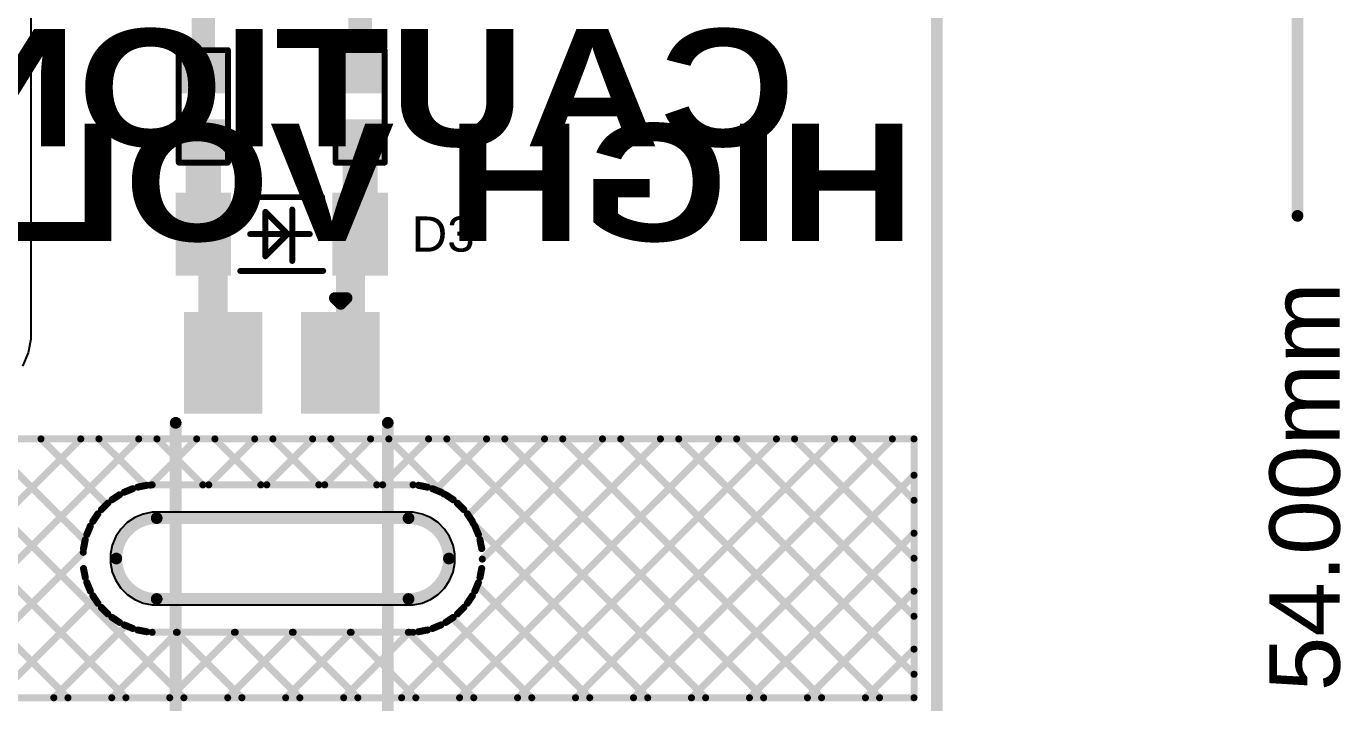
# Model space of a CAD drawing. Header units: inches. Extents: x -4 to 182, y -4 to 85.
# Drawn here: x 33.43 to 61.94, y 17.39 to 32.06 of the extents above; entities that cross this region are included whole.
import ezdxf

# ---------------------------------------------------------------- set-up
doc = ezdxf.new("R2010")
doc.units = ezdxf.units.IN
for name, color, linetype in [('Board Outline', 216, 'Continuous'), ('Bottom Layer', 5, 'Continuous'), ('Bottom Overlay', 54, 'Continuous'), ('Dimensions', 6, 'Continuous'), ('Multi-Layer', 9, 'Continuous'), ('Top Layer', 1, 'Continuous'), ('Top Overlay', 2, 'Continuous'), ('Top Paste', 8, 'Continuous'), ('Top Solder', 216, 'Continuous')]:
    doc.layers.add(name, color=color, linetype=linetype)
doc.styles.add('Arial', font='', dxfattribs={"height": 0.2})
doc.styles.add('Arial Black', font='', dxfattribs={"height": 0.2})
doc.styles.get('Arial').set_extended_font_data('Arial')
doc.styles.get('Arial Black').set_extended_font_data('Arial Black')

# ---------------------------------------------------------------- blocks, each defined once
blk = doc.blocks.new('SFH6156_2_1')
at = {"layer": 'Top Layer'}
for points in [[(-5.55, 2.02), (-3.55, 2.02), (-3.55, 0.52), (-5.55, 0.52)], [(3.55, 2.02), (5.55, 2.02), (5.55, 0.52), (3.55, 0.52)], [(-5.55, -0.52), (-3.55, -0.52), (-3.55, -2.02), (-5.55, -2.02)], [(3.55, -0.52), (5.55, -0.52), (5.55, -2.02), (3.55, -2.02)]]:
    blk.add_hatch(color=1, dxfattribs=at).paths.add_polyline_path(points)
at = {"layer": 'Top Paste'}
for points in [[(-5.55, 2.02), (-3.55, 2.02), (-3.55, 0.52), (-5.55, 0.52)], [(3.55, 2.02), (5.55, 2.02), (5.55, 0.52), (3.55, 0.52)], [(-5.55, -0.52), (-3.55, -0.52), (-3.55, -2.02), (-5.55, -2.02)], [(3.55, -0.52), (5.55, -0.52), (5.55, -2.02), (3.55, -2.02)]]:
    blk.add_hatch(color=8, dxfattribs=at).paths.add_polyline_path(points)
at = {"layer": 'Top Solder'}
for points in [[(-5.652, 2.122), (-3.448, 2.122), (-3.448, 0.418), (-5.652, 0.418)], [(3.448, 2.122), (5.652, 2.122), (5.652, 0.418), (3.448, 0.418)], [(-5.652, -0.418), (-3.448, -0.418), (-3.448, -2.122), (-5.652, -2.122)], [(3.448, -0.418), (5.652, -0.418), (5.652, -2.122), (3.448, -2.122)]]:
    blk.add_hatch(color=216, dxfattribs=at).paths.add_polyline_path(points)
at = {"layer": 'Top Overlay'}
for points in [[(3.25, 2.3, 0.254, 0.254, 0), (-3.25, 2.3, 0.254, 0.254, 0)], [(-5.956, 1.152, 0.254, 0.254, 0), (-5.956, 1.406, 0.254, 0.254, 0)], [(-5.829, 1.279, 0.254, 0.254, 0), (-5.956, 1.406, 0.254, 0.254, 0)], [(-5.956, 1.152, 0.254, 0.254, 0), (-5.829, 1.279, 0.254, 0.254, 0)], [(3.25, -2.3, 0.254, 0.254, 0), (-3.25, -2.3, 0.254, 0.254, 0)]]:
    blk.add_lwpolyline(points, format="xyseb", dxfattribs=at)
for points in [[(-3.314, 2.3, 0.127, 0.127, 1), (-3.187, 2.3, 0.127, 0.127, 1)], [(3.186, 2.3, 0.127, 0.127, 1), (3.313, 2.3, 0.127, 0.127, 1)], [(-6.02, 1.406, 0.127, 0.127, 1), (-5.893, 1.406, 0.127, 0.127, 1)], [(-6.02, 1.406, 0.127, 0.127, 1), (-5.893, 1.406, 0.127, 0.127, 1)], [(-6.02, 1.152, 0.127, 0.127, 1), (-5.893, 1.152, 0.127, 0.127, 1)], [(-6.02, 1.152, 0.127, 0.127, 1), (-5.893, 1.152, 0.127, 0.127, 1)], [(-5.893, 1.279, 0.127, 0.127, 1), (-5.766, 1.279, 0.127, 0.127, 1)], [(-5.893, 1.279, 0.127, 0.127, 1), (-5.766, 1.279, 0.127, 0.127, 1)], [(-3.314, -2.3, 0.127, 0.127, 1), (-3.187, -2.3, 0.127, 0.127, 1)], [(3.186, -2.3, 0.127, 0.127, 1), (3.313, -2.3, 0.127, 0.127, 1)]]:
    blk.add_lwpolyline(points, format="xyseb", close=True, dxfattribs=at)
blk = doc.blocks.new('R___0603_2')
at = {"layer": 'Top Layer'}
for points in [[(-0.381, 0.4445), (-0.381, -0.4445), (-1.143, -0.4445), (-1.143, 0.4445)], [(1.143, 0.4445), (1.143, -0.4445), (0.381, -0.4445), (0.381, 0.4445)]]:
    blk.add_hatch(color=1, dxfattribs=at).paths.add_polyline_path(points)
at = {"layer": 'Top Paste'}
for points in [[(-0.381, 0.4445), (-0.381, -0.4445), (-1.143, -0.4445), (-1.143, 0.4445)], [(1.143, 0.4445), (1.143, -0.4445), (0.381, -0.4445), (0.381, 0.4445)]]:
    blk.add_hatch(color=8, dxfattribs=at).paths.add_polyline_path(points)
at = {"layer": 'Top Solder'}
for points in [[(-0.2794, 0.5461), (-0.2794, -0.5461), (-1.2446, -0.5461), (-1.2446, 0.5461)], [(1.2446, 0.5461), (1.2446, -0.5461), (0.2794, -0.5461), (0.2794, 0.5461)]]:
    blk.add_hatch(color=216, dxfattribs=at).paths.add_polyline_path(points)
at = {"layer": 'Top Overlay'}
for points in [[(1.2192, 0.5334, 0.127, 0.127, 0), (-1.2192, 0.5334, 0.127, 0.127, 0)], [(-1.2192, -0.5334, 0.127, 0.127, 0), (-1.2192, 0.5334, 0.127, 0.127, 0)], [(1.2192, -0.5334, 0.127, 0.127, 0), (1.2192, 0.5334, 0.127, 0.127, 0)], [(1.2192, -0.5334, 0.127, 0.127, 0), (-1.2192, -0.5334, 0.127, 0.127, 0)]]:
    blk.add_lwpolyline(points, format="xyseb", dxfattribs=at)
for points in [[(-1.25095, 0.5334, 0.0635, 0.0635, 1), (-1.18745, 0.5334, 0.0635, 0.0635, 1)], [(-1.25095, 0.5334, 0.0635, 0.0635, 1), (-1.18745, 0.5334, 0.0635, 0.0635, 1)], [(1.18745, 0.5334, 0.0635, 0.0635, 1), (1.25095, 0.5334, 0.0635, 0.0635, 1)], [(1.18745, 0.5334, 0.0635, 0.0635, 1), (1.25095, 0.5334, 0.0635, 0.0635, 1)], [(-1.25095, -0.5334, 0.0635, 0.0635, 1), (-1.18745, -0.5334, 0.0635, 0.0635, 1)], [(-1.25095, -0.5334, 0.0635, 0.0635, 1), (-1.18745, -0.5334, 0.0635, 0.0635, 1)], [(1.18745, -0.5334, 0.0635, 0.0635, 1), (1.25095, -0.5334, 0.0635, 0.0635, 1)], [(1.18745, -0.5334, 0.0635, 0.0635, 1), (1.25095, -0.5334, 0.0635, 0.0635, 1)]]:
    blk.add_lwpolyline(points, format="xyseb", close=True, dxfattribs=at)
blk = doc.blocks.new('R___0603_3')
at = {"layer": 'Top Layer'}
for points in [[(-0.381, 0.4445), (-0.381, -0.4445), (-1.143, -0.4445), (-1.143, 0.4445)], [(1.143, 0.4445), (1.143, -0.4445), (0.381, -0.4445), (0.381, 0.4445)]]:
    blk.add_hatch(color=1, dxfattribs=at).paths.add_polyline_path(points)
at = {"layer": 'Top Paste'}
for points in [[(-0.381, 0.4445), (-0.381, -0.4445), (-1.143, -0.4445), (-1.143, 0.4445)], [(1.143, 0.4445), (1.143, -0.4445), (0.381, -0.4445), (0.381, 0.4445)]]:
    blk.add_hatch(color=8, dxfattribs=at).paths.add_polyline_path(points)
at = {"layer": 'Top Solder'}
for points in [[(-0.2794, 0.5461), (-0.2794, -0.5461), (-1.2446, -0.5461), (-1.2446, 0.5461)], [(1.2446, 0.5461), (1.2446, -0.5461), (0.2794, -0.5461), (0.2794, 0.5461)]]:
    blk.add_hatch(color=216, dxfattribs=at).paths.add_polyline_path(points)
at = {"layer": 'Top Overlay'}
for points in [[(1.2192, 0.5334, 0.127, 0.127, 0), (-1.2192, 0.5334, 0.127, 0.127, 0)], [(-1.2192, -0.5334, 0.127, 0.127, 0), (-1.2192, 0.5334, 0.127, 0.127, 0)], [(1.2192, -0.5334, 0.127, 0.127, 0), (1.2192, 0.5334, 0.127, 0.127, 0)], [(1.2192, -0.5334, 0.127, 0.127, 0), (-1.2192, -0.5334, 0.127, 0.127, 0)]]:
    blk.add_lwpolyline(points, format="xyseb", dxfattribs=at)
for points in [[(-1.25095, 0.5334, 0.0635, 0.0635, 1), (-1.18745, 0.5334, 0.0635, 0.0635, 1)], [(-1.25095, 0.5334, 0.0635, 0.0635, 1), (-1.18745, 0.5334, 0.0635, 0.0635, 1)], [(1.18745, 0.5334, 0.0635, 0.0635, 1), (1.25095, 0.5334, 0.0635, 0.0635, 1)], [(1.18745, 0.5334, 0.0635, 0.0635, 1), (1.25095, 0.5334, 0.0635, 0.0635, 1)], [(-1.25095, -0.5334, 0.0635, 0.0635, 1), (-1.18745, -0.5334, 0.0635, 0.0635, 1)], [(-1.25095, -0.5334, 0.0635, 0.0635, 1), (-1.18745, -0.5334, 0.0635, 0.0635, 1)], [(1.18745, -0.5334, 0.0635, 0.0635, 1), (1.25095, -0.5334, 0.0635, 0.0635, 1)], [(1.18745, -0.5334, 0.0635, 0.0635, 1), (1.25095, -0.5334, 0.0635, 0.0635, 1)]]:
    blk.add_lwpolyline(points, format="xyseb", close=True, dxfattribs=at)
blk = doc.blocks.new('LL_34_20')
at = {"layer": 'Top Layer'}
for points in [[(-1.15, -0.85), (-2.25, -0.85), (-2.25, 0.85), (-1.15, 0.85)], [(2.25, -0.85), (1.15, -0.85), (1.15, 0.85), (2.25, 0.85)]]:
    blk.add_hatch(color=1, dxfattribs=at).paths.add_polyline_path(points)
at = {"layer": 'Top Paste'}
for points in [[(-1.15, -0.85), (-2.25, -0.85), (-2.25, 0.85), (-1.15, 0.85)], [(2.25, -0.85), (1.15, -0.85), (1.15, 0.85), (2.25, 0.85)]]:
    blk.add_hatch(color=8, dxfattribs=at).paths.add_polyline_path(points)
at = {"layer": 'Top Solder'}
for points in [[(-1.099, -0.901), (-2.301, -0.901), (-2.301, 0.901), (-1.099, 0.901)], [(2.301, -0.901), (1.099, -0.901), (1.099, 0.901), (2.301, 0.901)]]:
    blk.add_hatch(color=216, dxfattribs=at).paths.add_polyline_path(points)
at = {"layer": 'Top Overlay'}
for points in [[(0.9, 0.8, 0.127, 0.127, 0), (-0.9, 0.8, 0.127, 0.127, 0)], [(-0.229, 0.584, 0.127, 0.127, 0), (-0.229, -0.533, 0.127, 0.127, 0)], [(0.356, 0.483, 0.127, 0.127, 0), (-0.127, 0, 0.127, 0.127, 0)], [(0.356, 0.483, 0.127, 0.127, 0), (0.356, -0.483, 0.127, 0.127, 0)], [(0.686, 0, 0.127, 0.127, 0), (-0.61, 0, 0.127, 0.127, 0)], [(0.356, -0.483, 0.127, 0.127, 0), (-0.102, -0.025, 0.127, 0.127, 0)], [(0.878, -0.8, 0.127, 0.127, 0), (-0.878, -0.8, 0.127, 0.127, 0)]]:
    blk.add_lwpolyline(points, format="xyseb", dxfattribs=at)
for points in [[(-0.932, 0.8, 0.0635, 0.0635, 1), (-0.868, 0.8, 0.0635, 0.0635, 1)], [(0.868, 0.8, 0.0635, 0.0635, 1), (0.932, 0.8, 0.0635, 0.0635, 1)], [(-0.26, 0.584, 0.0635, 0.0635, 1), (-0.197, 0.584, 0.0635, 0.0635, 1)], [(0.324, 0.483, 0.0635, 0.0635, 1), (0.387, 0.483, 0.0635, 0.0635, 1)], [(0.324, 0.483, 0.0635, 0.0635, 1), (0.387, 0.483, 0.0635, 0.0635, 1)], [(-0.641, 0, 0.0635, 0.0635, 1), (-0.578, 0, 0.0635, 0.0635, 1)], [(-0.159, 0, 0.0635, 0.0635, 1), (-0.095, 0, 0.0635, 0.0635, 1)], [(-0.133, -0.025, 0.0635, 0.0635, 1), (-0.07, -0.025, 0.0635, 0.0635, 1)], [(0.654, 0, 0.0635, 0.0635, 1), (0.718, 0, 0.0635, 0.0635, 1)], [(-0.26, -0.533, 0.0635, 0.0635, 1), (-0.197, -0.533, 0.0635, 0.0635, 1)], [(0.324, -0.483, 0.0635, 0.0635, 1), (0.387, -0.483, 0.0635, 0.0635, 1)], [(0.324, -0.483, 0.0635, 0.0635, 1), (0.387, -0.483, 0.0635, 0.0635, 1)], [(-0.91, -0.8, 0.0635, 0.0635, 1), (-0.846, -0.8, 0.0635, 0.0635, 1)], [(0.846, -0.8, 0.0635, 0.0635, 1), (0.91, -0.8, 0.0635, 0.0635, 1)]]:
    blk.add_lwpolyline(points, format="xyseb", close=True, dxfattribs=at)

msp = doc.modelspace()

# ---------------------------------------------------------------- linework, layer by layer
at = {"layer": 'Board Outline'}
for points in [[(53.174, -1, 0.254, 0.254, 0), (53.174, 47, 0.254, 0.254, 0)], [(35.382, 20.52, 0.254, 0.254, -0.414214), (36.258, 21.396, 0.254, 0.254, 0)], [(36.258, 21.396, 0.254, 0.254, 0), (41.719, 21.396, 0.254, 0.254, 0)], [(41.719, 21.396, 0.254, 0.254, -0.414214), (42.596, 20.52, 0.254, 0.254, 0)], [(36.258, 19.643, 0.254, 0.254, -0.414214), (35.382, 20.52, 0.254, 0.254, 0)], [(42.596, 20.52, 0.254, 0.254, -0.414214), (41.719, 19.643, 0.254, 0.254, 0)], [(36.258, 19.643, 0.254, 0.254, 0), (41.719, 19.643, 0.254, 0.254, 0)]]:
    msp.add_lwpolyline(points, format="xyseb", dxfattribs=at)
for points in [[(36.195, 21.396, 0.127, 0.127, 1), (36.322, 21.396, 0.127, 0.127, 1)], [(36.195, 21.396, 0.127, 0.127, 1), (36.322, 21.396, 0.127, 0.127, 1)], [(41.656, 21.396, 0.127, 0.127, 1), (41.783, 21.396, 0.127, 0.127, 1)], [(41.656, 21.396, 0.127, 0.127, 1), (41.783, 21.396, 0.127, 0.127, 1)], [(35.319, 20.52, 0.127, 0.127, 1), (35.446, 20.52, 0.127, 0.127, 1)], [(35.319, 20.52, 0.127, 0.127, 1), (35.446, 20.52, 0.127, 0.127, 1)], [(42.532, 20.52, 0.127, 0.127, 1), (42.659, 20.52, 0.127, 0.127, 1)], [(42.532, 20.52, 0.127, 0.127, 1), (42.659, 20.52, 0.127, 0.127, 1)], [(36.195, 19.643, 0.127, 0.127, 1), (36.322, 19.643, 0.127, 0.127, 1)], [(36.195, 19.643, 0.127, 0.127, 1), (36.322, 19.643, 0.127, 0.127, 1)], [(41.656, 19.643, 0.127, 0.127, 1), (41.783, 19.643, 0.127, 0.127, 1)], [(41.656, 19.643, 0.127, 0.127, 1), (41.783, 19.643, 0.127, 0.127, 1)]]:
    msp.add_lwpolyline(points, format="xyseb", close=True, dxfattribs=at)
at = {"layer": 'Bottom Layer'}
for p, q in [((33.528, 37.182), (33.528, 25.431)), ((33.528, 25.431), (33.528, 25.278)), ((33.528, 25.278), (33.468, 24.978)), ((33.468, 24.978), (33.351, 24.694))]:
    msp.add_line(p, q, dxfattribs=at)
at = {"layer": 'Dimensions'}
msp.add_lwpolyline([(61, 27.951, 0.254, 0.254, 0), (61, 50, 0.254, 0.254, 0)], format="xyseb", dxfattribs=at)
msp.add_lwpolyline([(60.936, 27.951, 0.127, 0.127, 1), (61.063, 27.951, 0.127, 0.127, 1)], format="xyseb", close=True, dxfattribs=at)
at = {"layer": 'Multi-Layer'}
for p, q in [((35.783, 21.409), (35.619, 21.299)), ((35.966, 21.485), (35.783, 21.409)), ((36.16, 21.523), (35.966, 21.485)), ((36.258, 21.523), (36.16, 21.523)), ((41.719, 21.523), (36.258, 21.523)), ((41.818, 21.523), (41.719, 21.523)), ((41.719, 21.523), (41.719, 21.523)), ((42.012, 21.485), (41.818, 21.523)), ((42.195, 21.409), (42.012, 21.485)), ((42.359, 21.299), (42.195, 21.409)), ((35.479, 21.159), (35.369, 20.995)), ((35.619, 21.299), (35.479, 21.159)), ((42.499, 21.159), (42.359, 21.299)), ((42.609, 20.995), (42.499, 21.159)), ((35.293, 20.812), (35.255, 20.619)), ((35.369, 20.995), (35.293, 20.812)), ((42.685, 20.812), (42.609, 20.995)), ((42.723, 20.619), (42.685, 20.812)), ((35.255, 20.619), (35.255, 20.52)), ((42.723, 20.52), (42.723, 20.619)), ((35.255, 20.52), (35.255, 20.421)), ((35.255, 20.421), (35.293, 20.227)), ((42.685, 20.227), (42.723, 20.421)), ((42.723, 20.421), (42.723, 20.52)), ((35.293, 20.227), (35.369, 20.044)), ((35.369, 20.044), (35.479, 19.88)), ((42.499, 19.88), (42.609, 20.044)), ((42.609, 20.044), (42.685, 20.227)), ((35.479, 19.88), (35.619, 19.74)), ((35.619, 19.74), (35.783, 19.63)), ((42.195, 19.63), (42.359, 19.74)), ((42.359, 19.74), (42.499, 19.88)), ((35.783, 19.63), (35.966, 19.555)), ((35.966, 19.555), (36.16, 19.516)), ((36.16, 19.516), (36.258, 19.516)), ((36.258, 19.516), (36.258, 19.516)), ((36.258, 19.516), (41.719, 19.516)), ((41.719, 19.516), (41.818, 19.516)), ((41.818, 19.516), (42.012, 19.555)), ((42.012, 19.555), (42.195, 19.63))]:
    msp.add_line(p, q, dxfattribs=at)
at = {"layer": 'Top Layer'}
for points in [[(37.27, 31.088, 0.508, 0.508, 0), (37.27, 41.119, 0.508, 0.508, 0)], [(40.67, 31.088, 0.508, 0.508, 0), (40.67, 41.271, 0.508, 0.508, 0)], [(37.27, 27.557, 0.762, 0.762, 0), (37.27, 29.387, 0.762, 0.762, 0)], [(40.67, 27.608, 0.762, 0.762, 0), (40.67, 29.387, 0.762, 0.762, 0)], [(37.479, 25.086, 0.635, 0.635, 0), (37.479, 27.399, 0.635, 0.635, 0)], [(40.461, 25.086, 0.635, 0.635, 0), (40.461, 27.399, 0.635, 0.635, 0)], [(40.67, 27.608, 0.508, 0.508, -0.414214), (40.461, 27.399, 0.508, 0.508, 0)]]:
    msp.add_lwpolyline(points, format="xyseb", dxfattribs=at)
for points in [[(37.143, 31.088, 0.254, 0.254, 1), (37.397, 31.088, 0.254, 0.254, 1)], [(40.543, 31.088, 0.254, 0.254, 1), (40.797, 31.088, 0.254, 0.254, 1)], [(37.079, 29.387, 0.381, 0.381, 1), (37.46, 29.387, 0.381, 0.381, 1)], [(40.479, 29.387, 0.381, 0.381, 1), (40.86, 29.387, 0.381, 0.381, 1)], [(37.079, 27.557, 0.381, 0.381, 1), (37.46, 27.557, 0.381, 0.381, 1)], [(40.479, 27.608, 0.381, 0.381, 1), (40.86, 27.608, 0.381, 0.381, 1)], [(37.32, 27.399, 0.318, 0.318, 1), (37.638, 27.399, 0.318, 0.318, 1)], [(40.302, 27.399, 0.318, 0.318, 1), (40.62, 27.399, 0.318, 0.318, 1)], [(40.334, 27.399, 0.254, 0.254, 1), (40.588, 27.399, 0.254, 0.254, 1)], [(40.543, 27.608, 0.254, 0.254, 1), (40.797, 27.608, 0.254, 0.254, 1)], [(37.32, 25.086, 0.318, 0.318, 1), (37.638, 25.086, 0.318, 0.318, 1)], [(40.302, 25.086, 0.318, 0.318, 1), (40.62, 25.086, 0.318, 0.318, 1)]]:
    msp.add_lwpolyline(points, format="xyseb", close=True, dxfattribs=at)
at = {"layer": 'Top Overlay'}
for points in [[(28.998, 17.501, 0.152, 0.152, 0), (34.611, 23.114, 0.152, 0.152, 0)], [(30.255, 17.501, 0.152, 0.152, 0), (35.868, 23.114, 0.152, 0.152, 0)], [(30.542, 23.114, 0.152, 0.152, 0), (52.682, 23.114, 0.152, 0.152, 0)], [(31.235, 23.114, 0.152, 0.152, 0), (36.848, 17.501, 0.152, 0.152, 0)], [(32.492, 23.114, 0.152, 0.152, 0), (34.704, 20.902, 0.152, 0.152, 0)], [(33.749, 23.114, 0.152, 0.152, 0), (35.17, 21.693, 0.152, 0.152, 0)], [(35.006, 23.114, 0.152, 0.152, 0), (36.018, 22.103, 0.152, 0.152, 0)], [(36.123, 22.112, 0.152, 0.152, 0), (37.125, 23.114, 0.152, 0.152, 0)], [(36.264, 23.114, 0.152, 0.152, 0), (37.259, 22.119, 0.152, 0.152, 0)], [(37.388, 22.119, 0.152, 0.152, 0), (38.383, 23.114, 0.152, 0.152, 0)], [(37.521, 23.114, 0.152, 0.152, 0), (38.516, 22.119, 0.152, 0.152, 0)], [(38.645, 22.119, 0.152, 0.152, 0), (39.64, 23.114, 0.152, 0.152, 0)], [(38.778, 23.114, 0.152, 0.152, 0), (39.773, 22.119, 0.152, 0.152, 0)], [(39.902, 22.119, 0.152, 0.152, 0), (40.897, 23.114, 0.152, 0.152, 0)], [(40.035, 23.114, 0.152, 0.152, 0), (41.03, 22.119, 0.152, 0.152, 0)], [(41.159, 22.119, 0.152, 0.152, 0), (42.154, 23.114, 0.152, 0.152, 0)], [(41.293, 23.114, 0.152, 0.152, 0), (42.486, 21.921, 0.152, 0.152, 0)], [(41.57, 17.501, 0.152, 0.152, 0), (47.183, 23.114, 0.152, 0.152, 0)], [(42.306, 22.008, 0.152, 0.152, 0), (43.412, 23.114, 0.152, 0.152, 0)], [(42.55, 23.114, 0.152, 0.152, 0), (48.163, 17.501, 0.152, 0.152, 0)], [(42.827, 17.501, 0.152, 0.152, 0), (48.441, 23.114, 0.152, 0.152, 0)], [(43.015, 21.46, 0.152, 0.152, 0), (44.669, 23.114, 0.152, 0.152, 0)], [(43.319, 20.507, 0.152, 0.152, 0), (45.926, 23.114, 0.152, 0.152, 0)], [(43.807, 23.114, 0.152, 0.152, 0), (49.421, 17.501, 0.152, 0.152, 0)], [(44.084, 17.501, 0.152, 0.152, 0), (49.698, 23.114, 0.152, 0.152, 0)], [(45.064, 23.114, 0.152, 0.152, 0), (50.678, 17.501, 0.152, 0.152, 0)], [(45.342, 17.501, 0.152, 0.152, 0), (50.955, 23.114, 0.152, 0.152, 0)], [(46.322, 23.114, 0.152, 0.152, 0), (51.935, 17.501, 0.152, 0.152, 0)], [(46.599, 17.501, 0.152, 0.152, 0), (52.212, 23.114, 0.152, 0.152, 0)], [(47.579, 23.114, 0.152, 0.152, 0), (52.682, 18.011, 0.152, 0.152, 0)], [(48.836, 23.114, 0.152, 0.152, 0), (52.682, 19.268, 0.152, 0.152, 0)], [(50.093, 23.114, 0.152, 0.152, 0), (52.682, 20.526, 0.152, 0.152, 0)], [(51.351, 23.114, 0.152, 0.152, 0), (52.682, 21.783, 0.152, 0.152, 0)], [(52.682, 17.501, 0.152, 0.152, 0), (52.682, 23.114, 0.152, 0.152, 0)], [(47.856, 17.501, 0.152, 0.152, 0), (52.682, 22.326, 0.152, 0.152, 0)], [(31.127, 21.965, 0.152, 0.152, 0), (35.591, 17.501, 0.152, 0.152, 0)], [(35.288, 21.795, 0.152, 0.152, 0), (35.452, 21.904, 0.152, 0.152, 0)], [(35.555, 21.959, 0.152, 0.152, 0), (35.738, 22.035, 0.152, 0.152, 0)], [(35.85, 22.069, 0.152, 0.152, 0), (36.043, 22.108, 0.152, 0.152, 0)], [(36.16, 22.119, 0.152, 0.152, 0), (41.818, 22.119, 0.152, 0.152, 0)], [(41.935, 22.108, 0.152, 0.152, 0), (42.128, 22.069, 0.152, 0.152, 0)], [(42.24, 22.035, 0.152, 0.152, 0), (42.423, 21.959, 0.152, 0.152, 0)], [(42.526, 21.904, 0.152, 0.152, 0), (42.69, 21.795, 0.152, 0.152, 0)], [(35.058, 21.581, 0.152, 0.152, 0), (35.198, 21.72, 0.152, 0.152, 0)], [(42.78, 21.72, 0.152, 0.152, 0), (42.92, 21.581, 0.152, 0.152, 0)], [(34.874, 21.326, 0.152, 0.152, 0), (34.984, 21.49, 0.152, 0.152, 0)], [(42.994, 21.49, 0.152, 0.152, 0), (43.104, 21.326, 0.152, 0.152, 0)], [(34.743, 21.04, 0.152, 0.152, 0), (34.819, 21.223, 0.152, 0.152, 0)], [(43.121, 21.286, 0.152, 0.152, 0), (46.906, 17.501, 0.152, 0.152, 0)], [(43.159, 21.223, 0.152, 0.152, 0), (43.235, 21.04, 0.152, 0.152, 0)], [(49.113, 17.501, 0.152, 0.152, 0), (52.682, 21.069, 0.152, 0.152, 0)], [(30.851, 20.984, 0.152, 0.152, 0), (34.334, 17.501, 0.152, 0.152, 0)], [(34.671, 20.735, 0.152, 0.152, 0), (34.709, 20.929, 0.152, 0.152, 0)], [(43.269, 20.929, 0.152, 0.152, 0), (43.307, 20.735, 0.152, 0.152, 0)], [(31.512, 17.501, 0.152, 0.152, 0), (34.666, 20.655, 0.152, 0.152, 0)], [(34.671, 20.305, 0.152, 0.152, 0), (34.709, 20.111, 0.152, 0.152, 0)], [(43.269, 20.111, 0.152, 0.152, 0), (43.307, 20.305, 0.152, 0.152, 0)], [(34.743, 19.999, 0.152, 0.152, 0), (34.819, 19.816, 0.152, 0.152, 0)], [(43.159, 19.816, 0.152, 0.152, 0), (43.235, 19.999, 0.152, 0.152, 0)], [(43.21, 19.939, 0.152, 0.152, 0), (45.649, 17.501, 0.152, 0.152, 0)], [(32.769, 17.501, 0.152, 0.152, 0), (34.917, 19.649, 0.152, 0.152, 0)], [(34.874, 19.713, 0.152, 0.152, 0), (34.984, 19.549, 0.152, 0.152, 0)], [(42.994, 19.549, 0.152, 0.152, 0), (43.104, 19.713, 0.152, 0.152, 0)], [(50.371, 17.501, 0.152, 0.152, 0), (52.682, 19.812, 0.152, 0.152, 0)], [(35.058, 19.459, 0.152, 0.152, 0), (35.198, 19.319, 0.152, 0.152, 0)], [(42.78, 19.319, 0.152, 0.152, 0), (42.92, 19.459, 0.152, 0.152, 0)], [(34.026, 17.501, 0.152, 0.152, 0), (35.591, 19.065, 0.152, 0.152, 0)], [(35.288, 19.245, 0.152, 0.152, 0), (35.452, 19.135, 0.152, 0.152, 0)], [(35.555, 19.08, 0.152, 0.152, 0), (35.738, 19.004, 0.152, 0.152, 0)], [(42.24, 19.004, 0.152, 0.152, 0), (42.423, 19.08, 0.152, 0.152, 0)], [(42.526, 19.135, 0.152, 0.152, 0), (42.69, 19.245, 0.152, 0.152, 0)], [(42.665, 19.228, 0.152, 0.152, 0), (44.392, 17.501, 0.152, 0.152, 0)], [(35.284, 17.501, 0.152, 0.152, 0), (36.703, 18.92, 0.152, 0.152, 0)], [(35.85, 18.97, 0.152, 0.152, 0), (36.043, 18.932, 0.152, 0.152, 0)], [(36.16, 18.92, 0.152, 0.152, 0), (41.818, 18.92, 0.152, 0.152, 0)], [(36.541, 17.501, 0.152, 0.152, 0), (37.961, 18.92, 0.152, 0.152, 0)], [(36.686, 18.92, 0.152, 0.152, 0), (38.105, 17.501, 0.152, 0.152, 0)], [(37.798, 17.501, 0.152, 0.152, 0), (39.218, 18.92, 0.152, 0.152, 0)], [(37.943, 18.92, 0.152, 0.152, 0), (39.363, 17.501, 0.152, 0.152, 0)], [(39.055, 17.501, 0.152, 0.152, 0), (40.475, 18.92, 0.152, 0.152, 0)], [(39.2, 18.92, 0.152, 0.152, 0), (40.62, 17.501, 0.152, 0.152, 0)], [(40.313, 17.501, 0.152, 0.152, 0), (41.732, 18.92, 0.152, 0.152, 0)], [(40.457, 18.92, 0.152, 0.152, 0), (41.877, 17.501, 0.152, 0.152, 0)], [(41.715, 18.92, 0.152, 0.152, 0), (43.134, 17.501, 0.152, 0.152, 0)], [(41.935, 18.932, 0.152, 0.152, 0), (42.128, 18.97, 0.152, 0.152, 0)], [(51.628, 17.501, 0.152, 0.152, 0), (52.682, 18.555, 0.152, 0.152, 0)], [(-3.508, 17.501, 0.152, 0.152, 0), (52.682, 17.501, 0.152, 0.152, 0)]]:
    msp.add_lwpolyline(points, format="xyseb", dxfattribs=at)
for points in [[(33.711, 23.114, 0.0762, 0.0762, 1), (33.787, 23.114, 0.0762, 0.0762, 1)], [(34.573, 23.114, 0.0762, 0.0762, 1), (34.649, 23.114, 0.0762, 0.0762, 1)], [(34.968, 23.114, 0.0762, 0.0762, 1), (35.045, 23.114, 0.0762, 0.0762, 1)], [(35.83, 23.114, 0.0762, 0.0762, 1), (35.906, 23.114, 0.0762, 0.0762, 1)], [(36.226, 23.114, 0.0762, 0.0762, 1), (36.302, 23.114, 0.0762, 0.0762, 1)], [(37.087, 23.114, 0.0762, 0.0762, 1), (37.163, 23.114, 0.0762, 0.0762, 1)], [(37.483, 23.114, 0.0762, 0.0762, 1), (37.559, 23.114, 0.0762, 0.0762, 1)], [(38.345, 23.114, 0.0762, 0.0762, 1), (38.421, 23.114, 0.0762, 0.0762, 1)], [(38.74, 23.114, 0.0762, 0.0762, 1), (38.816, 23.114, 0.0762, 0.0762, 1)], [(39.602, 23.114, 0.0762, 0.0762, 1), (39.678, 23.114, 0.0762, 0.0762, 1)], [(39.997, 23.114, 0.0762, 0.0762, 1), (40.074, 23.114, 0.0762, 0.0762, 1)], [(40.859, 23.114, 0.0762, 0.0762, 1), (40.935, 23.114, 0.0762, 0.0762, 1)], [(41.255, 23.114, 0.0762, 0.0762, 1), (41.331, 23.114, 0.0762, 0.0762, 1)], [(42.116, 23.114, 0.0762, 0.0762, 1), (42.192, 23.114, 0.0762, 0.0762, 1)], [(42.512, 23.114, 0.0762, 0.0762, 1), (42.588, 23.114, 0.0762, 0.0762, 1)], [(43.373, 23.114, 0.0762, 0.0762, 1), (43.45, 23.114, 0.0762, 0.0762, 1)], [(43.769, 23.114, 0.0762, 0.0762, 1), (43.845, 23.114, 0.0762, 0.0762, 1)], [(44.631, 23.114, 0.0762, 0.0762, 1), (44.707, 23.114, 0.0762, 0.0762, 1)], [(45.026, 23.114, 0.0762, 0.0762, 1), (45.102, 23.114, 0.0762, 0.0762, 1)], [(45.888, 23.114, 0.0762, 0.0762, 1), (45.964, 23.114, 0.0762, 0.0762, 1)], [(46.284, 23.114, 0.0762, 0.0762, 1), (46.36, 23.114, 0.0762, 0.0762, 1)], [(47.145, 23.114, 0.0762, 0.0762, 1), (47.221, 23.114, 0.0762, 0.0762, 1)], [(47.541, 23.114, 0.0762, 0.0762, 1), (47.617, 23.114, 0.0762, 0.0762, 1)], [(48.402, 23.114, 0.0762, 0.0762, 1), (48.479, 23.114, 0.0762, 0.0762, 1)], [(48.798, 23.114, 0.0762, 0.0762, 1), (48.874, 23.114, 0.0762, 0.0762, 1)], [(49.66, 23.114, 0.0762, 0.0762, 1), (49.736, 23.114, 0.0762, 0.0762, 1)], [(50.055, 23.114, 0.0762, 0.0762, 1), (50.131, 23.114, 0.0762, 0.0762, 1)], [(50.917, 23.114, 0.0762, 0.0762, 1), (50.993, 23.114, 0.0762, 0.0762, 1)], [(51.312, 23.114, 0.0762, 0.0762, 1), (51.389, 23.114, 0.0762, 0.0762, 1)], [(52.174, 23.114, 0.0762, 0.0762, 1), (52.25, 23.114, 0.0762, 0.0762, 1)], [(52.644, 23.114, 0.0762, 0.0762, 1), (52.72, 23.114, 0.0762, 0.0762, 1)], [(52.644, 23.114, 0.0762, 0.0762, 1), (52.72, 23.114, 0.0762, 0.0762, 1)], [(52.644, 22.326, 0.0762, 0.0762, 1), (52.72, 22.326, 0.0762, 0.0762, 1)], [(35.414, 21.904, 0.0762, 0.0762, 1), (35.49, 21.904, 0.0762, 0.0762, 1)], [(35.517, 21.959, 0.0762, 0.0762, 1), (35.593, 21.959, 0.0762, 0.0762, 1)], [(35.7, 22.035, 0.0762, 0.0762, 1), (35.776, 22.035, 0.0762, 0.0762, 1)], [(35.811, 22.069, 0.0762, 0.0762, 1), (35.888, 22.069, 0.0762, 0.0762, 1)], [(35.98, 22.103, 0.0762, 0.0762, 1), (36.056, 22.103, 0.0762, 0.0762, 1)], [(36.005, 22.108, 0.0762, 0.0762, 1), (36.082, 22.108, 0.0762, 0.0762, 1)], [(36.085, 22.112, 0.0762, 0.0762, 1), (36.161, 22.112, 0.0762, 0.0762, 1)], [(36.122, 22.119, 0.0762, 0.0762, 1), (36.198, 22.119, 0.0762, 0.0762, 1)], [(37.221, 22.119, 0.0762, 0.0762, 1), (37.297, 22.119, 0.0762, 0.0762, 1)], [(37.35, 22.119, 0.0762, 0.0762, 1), (37.426, 22.119, 0.0762, 0.0762, 1)], [(38.478, 22.119, 0.0762, 0.0762, 1), (38.554, 22.119, 0.0762, 0.0762, 1)], [(38.607, 22.119, 0.0762, 0.0762, 1), (38.683, 22.119, 0.0762, 0.0762, 1)], [(39.735, 22.119, 0.0762, 0.0762, 1), (39.811, 22.119, 0.0762, 0.0762, 1)], [(39.864, 22.119, 0.0762, 0.0762, 1), (39.94, 22.119, 0.0762, 0.0762, 1)], [(40.992, 22.119, 0.0762, 0.0762, 1), (41.069, 22.119, 0.0762, 0.0762, 1)], [(41.121, 22.119, 0.0762, 0.0762, 1), (41.197, 22.119, 0.0762, 0.0762, 1)], [(41.78, 22.119, 0.0762, 0.0762, 1), (41.856, 22.119, 0.0762, 0.0762, 1)], [(41.896, 22.108, 0.0762, 0.0762, 1), (41.973, 22.108, 0.0762, 0.0762, 1)], [(42.09, 22.069, 0.0762, 0.0762, 1), (42.167, 22.069, 0.0762, 0.0762, 1)], [(42.202, 22.035, 0.0762, 0.0762, 1), (42.278, 22.035, 0.0762, 0.0762, 1)], [(42.267, 22.008, 0.0762, 0.0762, 1), (42.344, 22.008, 0.0762, 0.0762, 1)], [(42.385, 21.959, 0.0762, 0.0762, 1), (42.461, 21.959, 0.0762, 0.0762, 1)], [(42.448, 21.921, 0.0762, 0.0762, 1), (42.524, 21.921, 0.0762, 0.0762, 1)], [(42.488, 21.904, 0.0762, 0.0762, 1), (42.564, 21.904, 0.0762, 0.0762, 1)], [(35.132, 21.693, 0.0762, 0.0762, 1), (35.208, 21.693, 0.0762, 0.0762, 1)], [(35.159, 21.72, 0.0762, 0.0762, 1), (35.236, 21.72, 0.0762, 0.0762, 1)], [(35.25, 21.795, 0.0762, 0.0762, 1), (35.326, 21.795, 0.0762, 0.0762, 1)], [(42.652, 21.795, 0.0762, 0.0762, 1), (42.728, 21.795, 0.0762, 0.0762, 1)], [(42.742, 21.72, 0.0762, 0.0762, 1), (42.819, 21.72, 0.0762, 0.0762, 1)], [(52.644, 21.783, 0.0762, 0.0762, 1), (52.72, 21.783, 0.0762, 0.0762, 1)], [(34.836, 21.326, 0.0762, 0.0762, 1), (34.912, 21.326, 0.0762, 0.0762, 1)], [(34.946, 21.49, 0.0762, 0.0762, 1), (35.022, 21.49, 0.0762, 0.0762, 1)], [(35.02, 21.581, 0.0762, 0.0762, 1), (35.096, 21.581, 0.0762, 0.0762, 1)], [(42.882, 21.581, 0.0762, 0.0762, 1), (42.958, 21.581, 0.0762, 0.0762, 1)], [(42.956, 21.49, 0.0762, 0.0762, 1), (43.032, 21.49, 0.0762, 0.0762, 1)], [(42.977, 21.46, 0.0762, 0.0762, 1), (43.053, 21.46, 0.0762, 0.0762, 1)], [(43.066, 21.326, 0.0762, 0.0762, 1), (43.142, 21.326, 0.0762, 0.0762, 1)], [(34.705, 21.04, 0.0762, 0.0762, 1), (34.781, 21.04, 0.0762, 0.0762, 1)], [(34.781, 21.223, 0.0762, 0.0762, 1), (34.857, 21.223, 0.0762, 0.0762, 1)], [(43.083, 21.286, 0.0762, 0.0762, 1), (43.159, 21.286, 0.0762, 0.0762, 1)], [(43.121, 21.223, 0.0762, 0.0762, 1), (43.197, 21.223, 0.0762, 0.0762, 1)], [(43.197, 21.04, 0.0762, 0.0762, 1), (43.273, 21.04, 0.0762, 0.0762, 1)], [(52.644, 21.069, 0.0762, 0.0762, 1), (52.72, 21.069, 0.0762, 0.0762, 1)], [(34.633, 20.735, 0.0762, 0.0762, 1), (34.709, 20.735, 0.0762, 0.0762, 1)], [(34.666, 20.902, 0.0762, 0.0762, 1), (34.742, 20.902, 0.0762, 0.0762, 1)], [(34.671, 20.929, 0.0762, 0.0762, 1), (34.747, 20.929, 0.0762, 0.0762, 1)], [(43.231, 20.929, 0.0762, 0.0762, 1), (43.307, 20.929, 0.0762, 0.0762, 1)], [(43.269, 20.735, 0.0762, 0.0762, 1), (43.345, 20.735, 0.0762, 0.0762, 1)], [(34.628, 20.655, 0.0762, 0.0762, 1), (34.705, 20.655, 0.0762, 0.0762, 1)], [(43.281, 20.507, 0.0762, 0.0762, 1), (43.357, 20.507, 0.0762, 0.0762, 1)], [(52.644, 20.526, 0.0762, 0.0762, 1), (52.72, 20.526, 0.0762, 0.0762, 1)], [(34.633, 20.305, 0.0762, 0.0762, 1), (34.709, 20.305, 0.0762, 0.0762, 1)], [(43.269, 20.305, 0.0762, 0.0762, 1), (43.345, 20.305, 0.0762, 0.0762, 1)], [(34.671, 20.111, 0.0762, 0.0762, 1), (34.747, 20.111, 0.0762, 0.0762, 1)], [(34.705, 19.999, 0.0762, 0.0762, 1), (34.781, 19.999, 0.0762, 0.0762, 1)], [(43.172, 19.939, 0.0762, 0.0762, 1), (43.248, 19.939, 0.0762, 0.0762, 1)], [(43.197, 19.999, 0.0762, 0.0762, 1), (43.273, 19.999, 0.0762, 0.0762, 1)], [(43.231, 20.111, 0.0762, 0.0762, 1), (43.307, 20.111, 0.0762, 0.0762, 1)], [(34.781, 19.816, 0.0762, 0.0762, 1), (34.857, 19.816, 0.0762, 0.0762, 1)], [(34.836, 19.713, 0.0762, 0.0762, 1), (34.912, 19.713, 0.0762, 0.0762, 1)], [(34.879, 19.649, 0.0762, 0.0762, 1), (34.955, 19.649, 0.0762, 0.0762, 1)], [(43.066, 19.713, 0.0762, 0.0762, 1), (43.142, 19.713, 0.0762, 0.0762, 1)], [(43.121, 19.816, 0.0762, 0.0762, 1), (43.197, 19.816, 0.0762, 0.0762, 1)], [(52.644, 19.812, 0.0762, 0.0762, 1), (52.72, 19.812, 0.0762, 0.0762, 1)], [(34.946, 19.549, 0.0762, 0.0762, 1), (35.022, 19.549, 0.0762, 0.0762, 1)], [(35.02, 19.459, 0.0762, 0.0762, 1), (35.096, 19.459, 0.0762, 0.0762, 1)], [(35.159, 19.319, 0.0762, 0.0762, 1), (35.236, 19.319, 0.0762, 0.0762, 1)], [(42.742, 19.319, 0.0762, 0.0762, 1), (42.819, 19.319, 0.0762, 0.0762, 1)], [(42.882, 19.459, 0.0762, 0.0762, 1), (42.958, 19.459, 0.0762, 0.0762, 1)], [(42.956, 19.549, 0.0762, 0.0762, 1), (43.032, 19.549, 0.0762, 0.0762, 1)], [(35.25, 19.245, 0.0762, 0.0762, 1), (35.326, 19.245, 0.0762, 0.0762, 1)], [(35.414, 19.135, 0.0762, 0.0762, 1), (35.49, 19.135, 0.0762, 0.0762, 1)], [(35.517, 19.08, 0.0762, 0.0762, 1), (35.593, 19.08, 0.0762, 0.0762, 1)], [(35.553, 19.065, 0.0762, 0.0762, 1), (35.629, 19.065, 0.0762, 0.0762, 1)], [(42.385, 19.08, 0.0762, 0.0762, 1), (42.461, 19.08, 0.0762, 0.0762, 1)], [(42.488, 19.135, 0.0762, 0.0762, 1), (42.564, 19.135, 0.0762, 0.0762, 1)], [(42.626, 19.228, 0.0762, 0.0762, 1), (42.703, 19.228, 0.0762, 0.0762, 1)], [(42.652, 19.245, 0.0762, 0.0762, 1), (42.728, 19.245, 0.0762, 0.0762, 1)], [(52.644, 19.268, 0.0762, 0.0762, 1), (52.72, 19.268, 0.0762, 0.0762, 1)], [(35.7, 19.004, 0.0762, 0.0762, 1), (35.776, 19.004, 0.0762, 0.0762, 1)], [(35.811, 18.97, 0.0762, 0.0762, 1), (35.888, 18.97, 0.0762, 0.0762, 1)], [(36.005, 18.932, 0.0762, 0.0762, 1), (36.082, 18.932, 0.0762, 0.0762, 1)], [(36.122, 18.92, 0.0762, 0.0762, 1), (36.198, 18.92, 0.0762, 0.0762, 1)], [(36.648, 18.92, 0.0762, 0.0762, 1), (36.724, 18.92, 0.0762, 0.0762, 1)], [(36.665, 18.92, 0.0762, 0.0762, 1), (36.742, 18.92, 0.0762, 0.0762, 1)], [(37.905, 18.92, 0.0762, 0.0762, 1), (37.981, 18.92, 0.0762, 0.0762, 1)], [(37.923, 18.92, 0.0762, 0.0762, 1), (37.999, 18.92, 0.0762, 0.0762, 1)], [(39.162, 18.92, 0.0762, 0.0762, 1), (39.238, 18.92, 0.0762, 0.0762, 1)], [(39.18, 18.92, 0.0762, 0.0762, 1), (39.256, 18.92, 0.0762, 0.0762, 1)], [(40.419, 18.92, 0.0762, 0.0762, 1), (40.495, 18.92, 0.0762, 0.0762, 1)], [(40.437, 18.92, 0.0762, 0.0762, 1), (40.513, 18.92, 0.0762, 0.0762, 1)], [(41.677, 18.92, 0.0762, 0.0762, 1), (41.753, 18.92, 0.0762, 0.0762, 1)], [(41.694, 18.92, 0.0762, 0.0762, 1), (41.77, 18.92, 0.0762, 0.0762, 1)], [(41.78, 18.92, 0.0762, 0.0762, 1), (41.856, 18.92, 0.0762, 0.0762, 1)], [(41.896, 18.932, 0.0762, 0.0762, 1), (41.973, 18.932, 0.0762, 0.0762, 1)], [(42.09, 18.97, 0.0762, 0.0762, 1), (42.167, 18.97, 0.0762, 0.0762, 1)], [(42.202, 19.004, 0.0762, 0.0762, 1), (42.278, 19.004, 0.0762, 0.0762, 1)], [(52.644, 18.555, 0.0762, 0.0762, 1), (52.72, 18.555, 0.0762, 0.0762, 1)], [(52.644, 18.011, 0.0762, 0.0762, 1), (52.72, 18.011, 0.0762, 0.0762, 1)], [(33.988, 17.501, 0.0762, 0.0762, 1), (34.065, 17.501, 0.0762, 0.0762, 1)], [(34.296, 17.501, 0.0762, 0.0762, 1), (34.372, 17.501, 0.0762, 0.0762, 1)], [(35.246, 17.501, 0.0762, 0.0762, 1), (35.322, 17.501, 0.0762, 0.0762, 1)], [(35.553, 17.501, 0.0762, 0.0762, 1), (35.629, 17.501, 0.0762, 0.0762, 1)], [(36.503, 17.501, 0.0762, 0.0762, 1), (36.579, 17.501, 0.0762, 0.0762, 1)], [(36.81, 17.501, 0.0762, 0.0762, 1), (36.886, 17.501, 0.0762, 0.0762, 1)], [(37.76, 17.501, 0.0762, 0.0762, 1), (37.836, 17.501, 0.0762, 0.0762, 1)], [(38.067, 17.501, 0.0762, 0.0762, 1), (38.144, 17.501, 0.0762, 0.0762, 1)], [(39.017, 17.501, 0.0762, 0.0762, 1), (39.093, 17.501, 0.0762, 0.0762, 1)], [(39.325, 17.501, 0.0762, 0.0762, 1), (39.401, 17.501, 0.0762, 0.0762, 1)], [(40.275, 17.501, 0.0762, 0.0762, 1), (40.351, 17.501, 0.0762, 0.0762, 1)], [(40.582, 17.501, 0.0762, 0.0762, 1), (40.658, 17.501, 0.0762, 0.0762, 1)], [(41.532, 17.501, 0.0762, 0.0762, 1), (41.608, 17.501, 0.0762, 0.0762, 1)], [(41.839, 17.501, 0.0762, 0.0762, 1), (41.915, 17.501, 0.0762, 0.0762, 1)], [(42.789, 17.501, 0.0762, 0.0762, 1), (42.865, 17.501, 0.0762, 0.0762, 1)], [(43.096, 17.501, 0.0762, 0.0762, 1), (43.172, 17.501, 0.0762, 0.0762, 1)], [(44.046, 17.501, 0.0762, 0.0762, 1), (44.122, 17.501, 0.0762, 0.0762, 1)], [(44.354, 17.501, 0.0762, 0.0762, 1), (44.43, 17.501, 0.0762, 0.0762, 1)], [(45.303, 17.501, 0.0762, 0.0762, 1), (45.38, 17.501, 0.0762, 0.0762, 1)], [(45.611, 17.501, 0.0762, 0.0762, 1), (45.687, 17.501, 0.0762, 0.0762, 1)], [(46.561, 17.501, 0.0762, 0.0762, 1), (46.637, 17.501, 0.0762, 0.0762, 1)], [(46.868, 17.501, 0.0762, 0.0762, 1), (46.944, 17.501, 0.0762, 0.0762, 1)], [(47.818, 17.501, 0.0762, 0.0762, 1), (47.894, 17.501, 0.0762, 0.0762, 1)], [(48.125, 17.501, 0.0762, 0.0762, 1), (48.201, 17.501, 0.0762, 0.0762, 1)], [(49.075, 17.501, 0.0762, 0.0762, 1), (49.151, 17.501, 0.0762, 0.0762, 1)], [(49.382, 17.501, 0.0762, 0.0762, 1), (49.459, 17.501, 0.0762, 0.0762, 1)], [(50.332, 17.501, 0.0762, 0.0762, 1), (50.409, 17.501, 0.0762, 0.0762, 1)], [(50.64, 17.501, 0.0762, 0.0762, 1), (50.716, 17.501, 0.0762, 0.0762, 1)], [(51.59, 17.501, 0.0762, 0.0762, 1), (51.666, 17.501, 0.0762, 0.0762, 1)], [(51.897, 17.501, 0.0762, 0.0762, 1), (51.973, 17.501, 0.0762, 0.0762, 1)], [(52.644, 17.501, 0.0762, 0.0762, 1), (52.72, 17.501, 0.0762, 0.0762, 1)], [(52.644, 17.501, 0.0762, 0.0762, 1), (52.72, 17.501, 0.0762, 0.0762, 1)]]:
    msp.add_lwpolyline(points, format="xyseb", close=True, dxfattribs=at)

# ---------------------------------------------------------------- block references
for name, p, rotation in [('R___0603_2', (37.27, 30.326), 270), ('R___0603_3', (40.67, 30.326), 270), ('LL_34_20', (38.97, 27.557), 180), ('SFH6156_2_1', (38.97, 20.213), 270)]:
    msp.add_blockref(name, p, dxfattribs=dict(rotation=rotation))

# ---------------------------------------------------------------- texts
at = {"layer": 'Bottom Overlay', "style": 'Arial Black', "text_generation_flag": 2}
for s, p in [('CAUTION', (50.104, 29.462)), ('HIGH VOLTAGE', (52.698, 27.408))]:
    msp.add_text(s, height=2.54, rotation=360, dxfattribs=at).set_placement(p)
at = {"layer": 'Dimensions', "style": 'Arial'}
msp.add_text('54.00mm', height=1.524, rotation=90, dxfattribs=at).set_placement((61.914, 17.642))
at = {"layer": 'Top Overlay', "style": 'Arial'}
msp.add_text('D3', height=0.762, dxfattribs=at).set_placement((41.79, 27.176))

doc.saveas('drawing.dxf')
